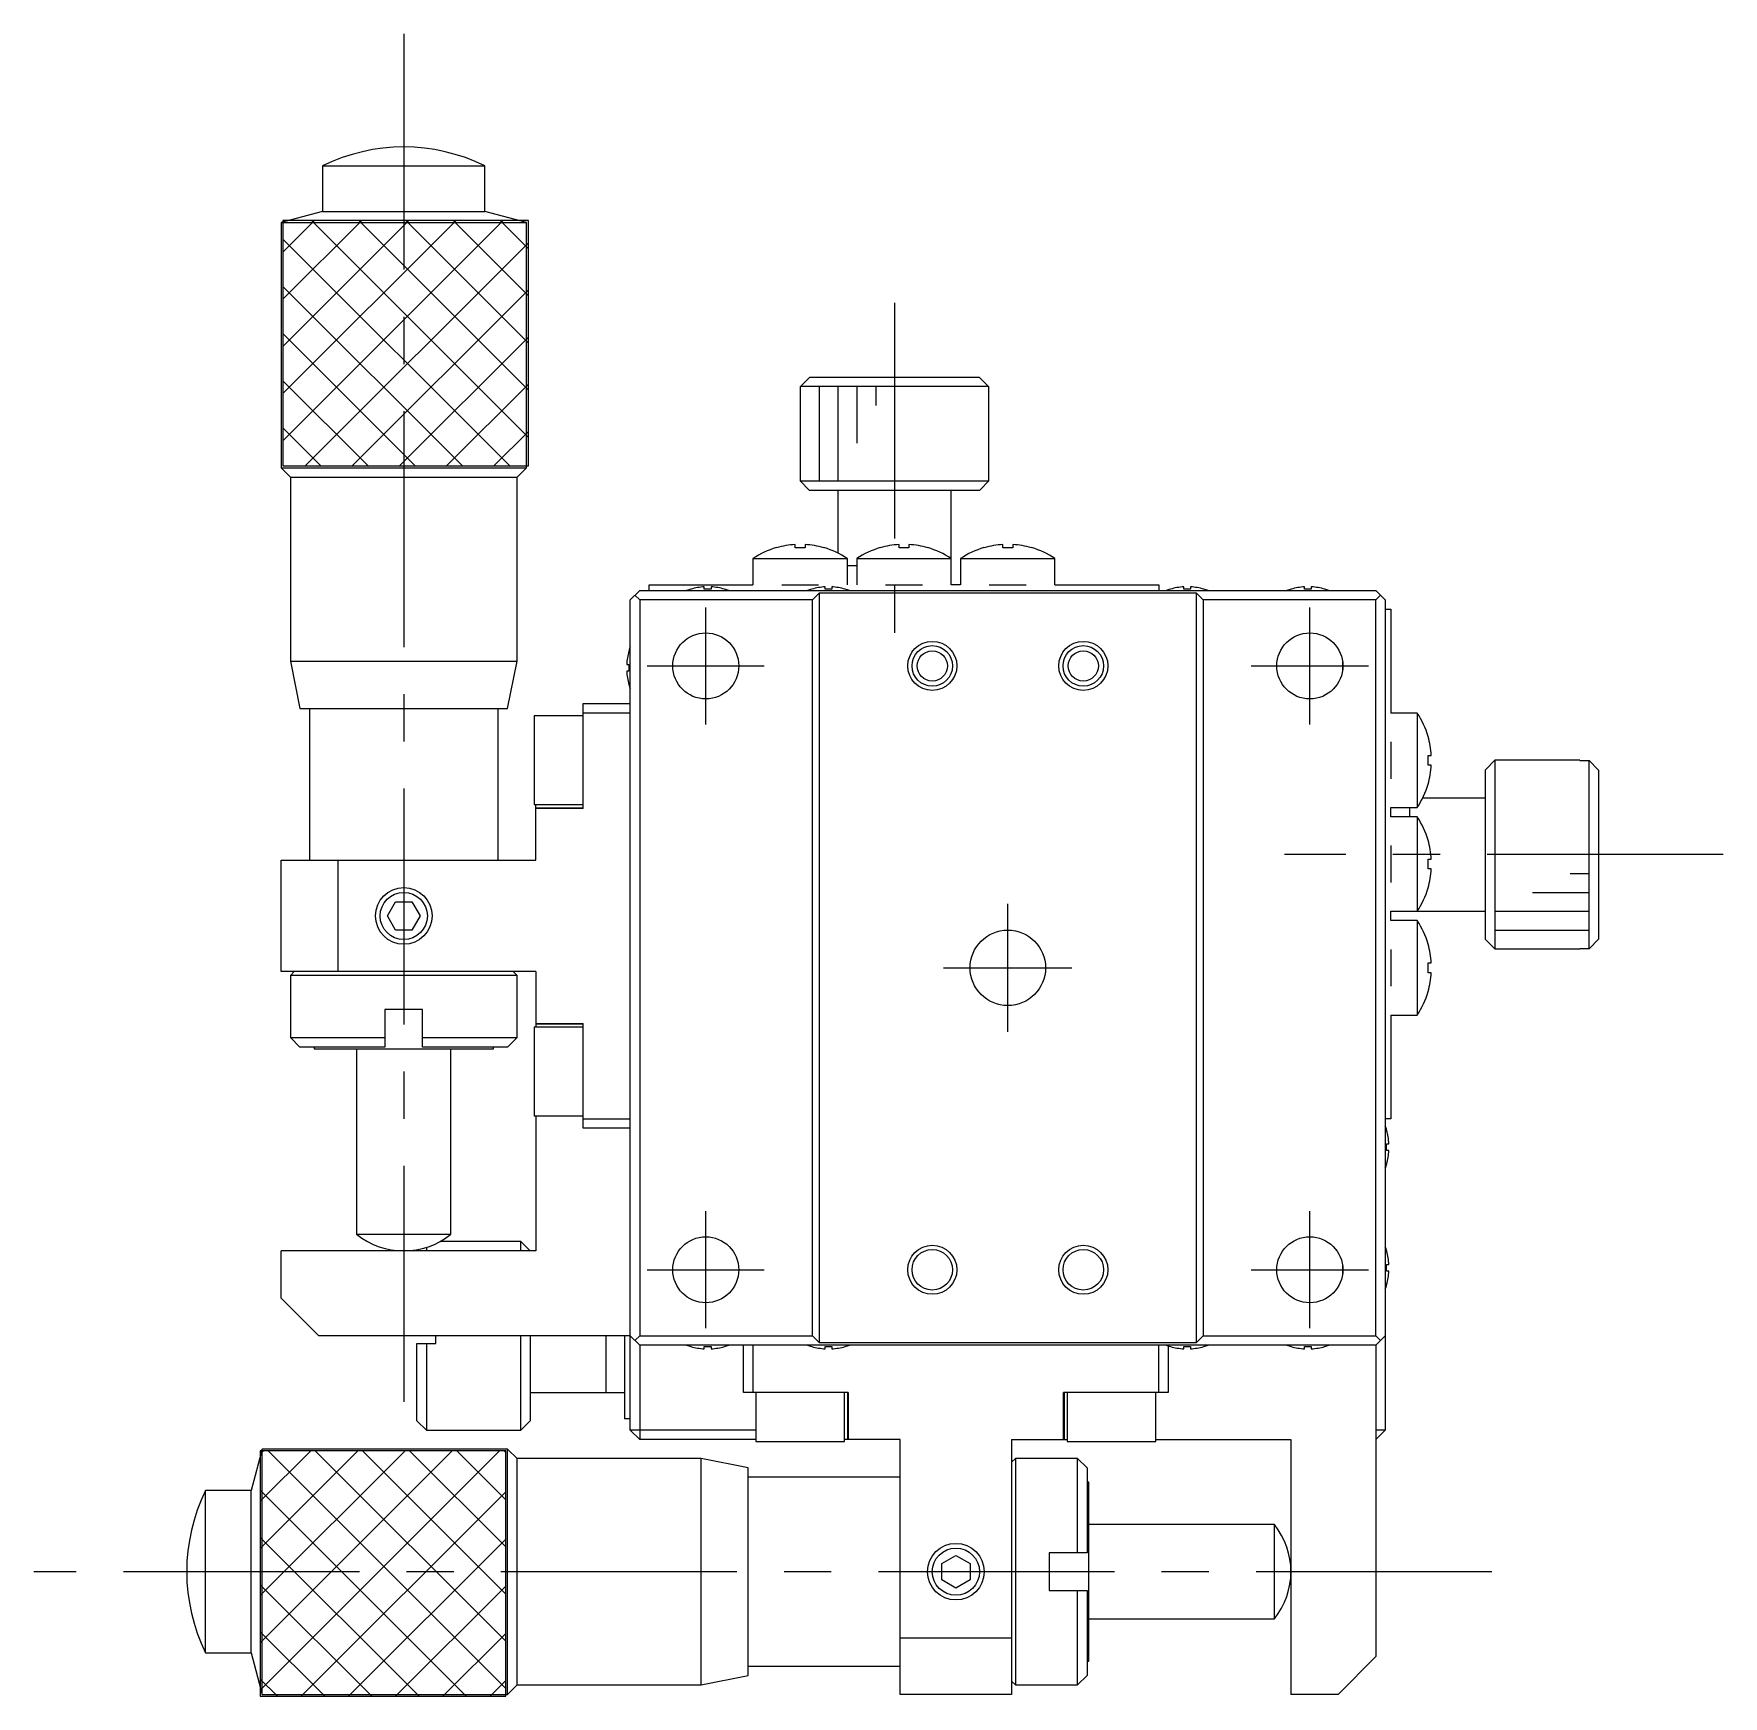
# Model space of a CAD drawing. Extents: x -367 to 325, y 68 to 606.
# Drawn here: x 235.5 to 325, y 322.3 to 410.4 of the extents above; entities that cross this region are included whole.
import ezdxf

# ---------------------------------------------------------------- set-up
doc = ezdxf.new("R2010")
doc.units = 0
doc.header["$LTSCALE"] = 10
doc.linetypes.add('CENTER', pattern=[2, 1.25, -0.25, 0.25, -0.25])
doc.linetypes.add('DASHED', pattern=[3.5, 2, -1.5])
doc.layers.get('0').update_dxf_attribs({"linetype": 'CONTINUOUS'})
doc.layers.add('CENTER', color=1, linetype='CENTER')

msp = doc.modelspace()

# ---------------------------------------------------------------- linework, layer by layer
at = {"color": 7, "linetype": 'CONTINUOUS'}
for p, q in [((250.779475, 403.364929), (250.779475, 400.954418)), ((250.779475, 403.364929), (259.379475, 403.364929)), ((259.379475, 400.954418), (259.379475, 403.364929)), ((250.779475, 400.954418), (248.579476, 400.36493)), ((248.579476, 400.36493), (248.579476, 387.364929)), ((248.579476, 400.36493), (261.579474, 400.36493)), ((250.779475, 400.954418), (259.379475, 400.954418)), ((261.579474, 400.36493), (259.379475, 400.954418)), ((261.579474, 387.364929), (261.579474, 400.36493)), ((276.0955, 391.664923), (276.597288, 392.164923)), ((276.597288, 392.164923), (285.561662, 392.164923)), ((285.561662, 392.164923), (286.063449, 391.664923)), ((276.079475, 391.164923), (276.0955, 391.164923)), ((276.079475, 391.164923), (276.079475, 386.664923)), ((276.0955, 391.164923), (276.0955, 391.664923)), ((286.063449, 391.664923), (276.0955, 391.664923)), ((286.063449, 391.664923), (286.063449, 391.164923)), ((286.063449, 391.164923), (286.079475, 391.164923)), ((286.079475, 386.664923), (286.079475, 391.164923)), ((248.579476, 387.364929), (249.079479, 386.864927)), ((248.579476, 387.364929), (261.579474, 387.364929)), ((249.079479, 386.864927), (249.079479, 377.114922)), ((249.079479, 386.864927), (261.079471, 386.864927)), ((261.079471, 386.864927), (261.579474, 387.364929)), ((261.079471, 377.114922), (261.079471, 386.864927)), ((276.079475, 386.664923), (286.079475, 386.664923)), ((276.079475, 386.664923), (276.579475, 386.164923)), ((285.579475, 386.164923), (286.079475, 386.664923)), ((285.579475, 386.164923), (276.579475, 386.164923)), ((278.079475, 386.164923), (278.079475, 382.846052)), ((284.079475, 381.164923), (284.079475, 386.164923)), ((274.820885, 383.127503), (274.817542, 383.134358)), ((275.819475, 383.127503), (275.819475, 383.299875)), ((276.339475, 383.127503), (275.819475, 383.127503)), ((276.339475, 383.299875), (276.339475, 383.127503)), ((277.341408, 383.134358), (277.338064, 383.127503)), ((280.320885, 383.127503), (280.317542, 383.134358)), ((281.319475, 383.127503), (281.319475, 383.299875)), ((281.839475, 383.127503), (281.319475, 383.127503)), ((281.839475, 383.299875), (281.839475, 383.127503)), ((282.841408, 383.134358), (282.838064, 383.127503)), ((285.820885, 383.127503), (285.817542, 383.134358)), ((286.819475, 383.127503), (286.819475, 383.299875)), ((287.339475, 383.127503), (286.819475, 383.127503)), ((287.339475, 383.299875), (287.339475, 383.127503)), ((288.341408, 383.134358), (288.338064, 383.127503)), ((273.579475, 382.55658), (273.579475, 381.164923)), ((273.579475, 382.55658), (278.579475, 382.55658)), ((278.579475, 381.164923), (278.579475, 382.55658)), ((279.079475, 382.55658), (279.079475, 381.164923)), ((279.079475, 382.55658), (284.079475, 382.55658)), ((284.579475, 382.55658), (284.579475, 381.164923)), ((284.579475, 382.55658), (289.579475, 382.55658)), ((289.579475, 381.164923), (289.579475, 382.55658)), ((279.079475, 382.164923), (278.579475, 382.164923)), ((267.579475, 380.864923), (267.079475, 380.364923)), ((267.579475, 380.364923), (267.329475, 380.614923)), ((267.579475, 380.864923), (306.579475, 380.864923)), ((268.079475, 380.864923), (268.079475, 381.164923)), ((268.079475, 381.164923), (273.579475, 381.164923)), ((270.293113, 380.934444), (270.290859, 380.939067)), ((270.999475, 380.934444), (270.999475, 381.054782)), ((271.359475, 380.934444), (270.999475, 380.934444)), ((271.359475, 381.054782), (271.359475, 380.934444)), ((272.068091, 380.939067), (272.065836, 380.934444)), ((275.099679, 381.164923), (277.059271, 381.164923)), ((276.693113, 380.934444), (276.690859, 380.939067)), ((276.729475, 380.364923), (277.079475, 380.714923)), ((297.079475, 380.714923), (277.079475, 380.714923)), ((277.079475, 380.714923), (277.079475, 341.014923)), ((277.399475, 380.934444), (277.399475, 381.054782)), ((277.759475, 380.934444), (277.399475, 380.934444)), ((277.759475, 381.054782), (277.759475, 380.934444)), ((278.468091, 380.939067), (278.465836, 380.934444)), ((280.599679, 381.164923), (282.559271, 381.164923)), ((284.579475, 381.164923), (284.079475, 381.164923)), ((286.099679, 381.164923), (288.059271, 381.164923)), ((289.579475, 381.164923), (295.079475, 381.164923)), ((295.079475, 381.164923), (295.079475, 380.864923)), ((295.693113, 380.934444), (295.690859, 380.939067)), ((296.399475, 380.934444), (296.399475, 381.054782)), ((296.759475, 380.934444), (296.399475, 380.934444)), ((296.759475, 381.054782), (296.759475, 380.934444)), ((297.079475, 380.714923), (297.429475, 380.364923)), ((297.079475, 341.014923), (297.079475, 380.714923)), ((297.468091, 380.939067), (297.465836, 380.934444)), ((302.093113, 380.934444), (302.090859, 380.939067)), ((302.799475, 380.934444), (302.799475, 381.054782)), ((303.159475, 380.934444), (302.799475, 380.934444)), ((303.159475, 381.054782), (303.159475, 380.934444)), ((303.868091, 380.939067), (303.865836, 380.934444)), ((307.079475, 380.364923), (306.579475, 380.864923)), ((306.829475, 380.614923), (306.579475, 380.364923)), ((267.079475, 336.364923), (267.079475, 380.364923)), ((276.729475, 380.364923), (267.579475, 380.364923)), ((267.579475, 380.364923), (267.579475, 341.364923)), ((276.729475, 341.364923), (276.729475, 380.364923)), ((306.579475, 380.364923), (297.429475, 380.364923)), ((297.429475, 380.364923), (297.429475, 341.364923)), ((306.579475, 341.364923), (306.579475, 380.364923)), ((307.079475, 380.364923), (307.079475, 336.364923)), ((307.079475, 379.864923), (307.379475, 379.864923)), ((307.379475, 379.864923), (307.379475, 374.364923)), ((249.079479, 377.114922), (249.579478, 374.614923)), ((249.079479, 377.114922), (261.079471, 377.114922)), ((260.579472, 374.614923), (261.079471, 377.114922)), ((266.889616, 376.944923), (267.009953, 376.944923)), ((267.005331, 377.653539), (267.009953, 377.651284)), ((267.009953, 376.944923), (267.009953, 376.584923)), ((304.818037, 377.064676), (304.818037, 376.665169)), ((267.009953, 376.584923), (266.889616, 376.584923)), ((267.009953, 375.878561), (267.005331, 375.876307)), ((249.579478, 374.614923), (260.579472, 374.614923)), ((250.079475, 374.614923), (250.079475, 366.564923)), ((260.079475, 366.564923), (260.079475, 374.614923)), ((261.979475, 374.214923), (261.979475, 369.514923)), ((264.579475, 374.214923), (261.979475, 374.214923)), ((264.579475, 374.864923), (267.079475, 374.864923)), ((264.579475, 369.317395), (264.579475, 374.864923)), ((267.079475, 374.364923), (264.579475, 374.364923)), ((308.771132, 374.364923), (307.379475, 374.364923)), ((308.771132, 374.364923), (308.771132, 369.364923)), ((307.379475, 372.844719), (307.379475, 370.885127)), ((309.342055, 373.123512), (309.34891, 373.126856)), ((309.342055, 372.124923), (309.514427, 372.124923)), ((309.342055, 371.604923), (309.342055, 372.124923)), ((309.514427, 371.604923), (309.342055, 371.604923)), ((312.879475, 371.864923), (312.379475, 371.364923)), ((312.879475, 371.864923), (312.879475, 361.864923)), ((317.379475, 371.864923), (312.879475, 371.864923)), ((317.379475, 371.864923), (317.379475, 371.848897)), ((317.379475, 371.848897), (317.879475, 371.848897)), ((317.879475, 361.880948), (317.879475, 371.848897)), ((317.879475, 371.848897), (318.379475, 371.34711)), ((309.34891, 370.60299), (309.342055, 370.606333)), ((312.379475, 362.364923), (312.379475, 371.364923)), ((318.379475, 371.34711), (318.379475, 362.382736)), ((312.379475, 369.864923), (309.060604, 369.864923)), ((261.979475, 369.514923), (264.579475, 369.514923)), ((262.079475, 366.564923), (262.079475, 369.514923)), ((262.079475, 369.346767), (264.579475, 369.346767)), ((264.579475, 369.317395), (262.079475, 369.317395)), ((307.379475, 368.864923), (307.379475, 369.364923)), ((307.379475, 369.364923), (308.771132, 369.364923)), ((308.771132, 368.864923), (307.379475, 368.864923)), ((308.379475, 368.864923), (308.379475, 369.364923)), ((308.771132, 368.864923), (308.771132, 363.864923)), ((307.379475, 367.344719), (307.379475, 365.385127)), ((309.342055, 367.623512), (309.34891, 367.626856)), ((248.579475, 360.664923), (248.579475, 366.564923)), ((248.579475, 366.564923), (262.079475, 366.564923)), ((251.579475, 366.564923), (251.579475, 360.664923)), ((309.342055, 366.624923), (309.514427, 366.624923)), ((309.342055, 366.104923), (309.342055, 366.624923)), ((309.514427, 366.104923), (309.342055, 366.104923)), ((254.213449, 363.614923), (254.646462, 364.364923)), ((254.646462, 364.364923), (255.512487, 364.364923)), ((255.512487, 364.364923), (255.9455, 363.614923)), ((309.34891, 365.10299), (309.342055, 365.106333)), ((254.646462, 362.864923), (254.213449, 363.614923)), ((255.9455, 363.614923), (255.512487, 362.864923)), ((307.379475, 363.364923), (307.379475, 363.864923)), ((307.379475, 363.864923), (312.379475, 363.864923)), ((255.512487, 362.864923), (254.646462, 362.864923)), ((308.771132, 363.364923), (307.379475, 363.364923)), ((308.771132, 363.364923), (308.771132, 358.364923)), ((307.379475, 361.844719), (307.379475, 359.885127)), ((309.342055, 362.123512), (309.34891, 362.126856)), ((312.379475, 362.364923), (312.879475, 361.864923)), ((312.879475, 361.864923), (317.379475, 361.864923)), ((317.379475, 361.880948), (317.379475, 361.864923)), ((317.879475, 361.880948), (317.379475, 361.880948)), ((318.379475, 362.382736), (317.879475, 361.880948)), ((309.342055, 361.124923), (309.514427, 361.124923)), ((309.342055, 360.604923), (309.342055, 361.124923)), ((262.079475, 360.664923), (248.579475, 360.664923)), ((249.279475, 360.664923), (249.079475, 360.464923)), ((261.079475, 360.464923), (249.079475, 360.464923)), ((249.079475, 360.464923), (249.079475, 357.164923)), ((261.079475, 360.464923), (260.879475, 360.664923)), ((261.079475, 357.164923), (261.079475, 360.464923)), ((262.079475, 360.664923), (262.079475, 357.714923)), ((309.514427, 360.604923), (309.342055, 360.604923)), ((309.34891, 359.60299), (309.342055, 359.606333)), ((256.079475, 358.664923), (254.079475, 358.664923)), ((254.079475, 358.664923), (254.079475, 356.664923)), ((256.079475, 356.664923), (256.079475, 358.664923)), ((307.379475, 358.364923), (308.771132, 358.364923)), ((307.379475, 358.364923), (307.379475, 352.864923)), ((249.079475, 357.164923), (254.079475, 357.164923)), ((249.079475, 357.164923), (249.579475, 356.664923)), ((256.079475, 357.164923), (261.079475, 357.164923)), ((260.579475, 356.664923), (261.079475, 357.164923)), ((261.979475, 357.714923), (261.979475, 353.014923)), ((264.579475, 357.714923), (261.979475, 357.714923)), ((262.079475, 357.91245), (264.579475, 357.91245)), ((264.579475, 357.883078), (262.079475, 357.883078)), ((264.579475, 352.364923), (264.579475, 357.91245)), ((254.079475, 356.664923), (249.579475, 356.664923)), ((250.329475, 356.664903), (250.329475, 356.564923)), ((250.329475, 356.564923), (259.829475, 356.564923)), ((252.579479, 356.564923), (252.579479, 346.742432)), ((260.579475, 356.664923), (256.079475, 356.664923)), ((257.579471, 346.742432), (257.579471, 356.564923)), ((259.829475, 356.564923), (259.829475, 356.664903)), ((261.979475, 353.014923), (264.579475, 353.014923)), ((262.079475, 353.014923), (262.079475, 345.864923)), ((264.579475, 352.864923), (267.079475, 352.864923)), ((307.379475, 352.864923), (307.079475, 352.864923)), ((267.079475, 352.364923), (264.579475, 352.364923)), ((307.148996, 352.251284), (307.153619, 352.253539)), ((307.148996, 351.544923), (307.269334, 351.544923)), ((307.148996, 351.184923), (307.148996, 351.544923)), ((307.269334, 351.184923), (307.148996, 351.184923)), ((307.153619, 350.476307), (307.148996, 350.478561)), ((252.579479, 346.742432), (257.579471, 346.742432)), ((262.079475, 345.864923), (248.579475, 345.864923)), ((248.579475, 343.364923), (248.579475, 345.864923)), ((255.855478, 345.940926), (255.779475, 345.864923)), ((256.279475, 346.049175), (256.279475, 345.864923)), ((261.279475, 346.364923), (257.015948, 346.364923)), ((261.279475, 345.864923), (261.279475, 346.364923)), ((261.779475, 345.864923), (261.279475, 346.364923)), ((307.148996, 345.851284), (307.153619, 345.853539)), ((304.818037, 345.064676), (304.818037, 344.665169)), ((307.148996, 345.144923), (307.269334, 345.144923)), ((307.148996, 344.784923), (307.148996, 345.144923)), ((307.269334, 344.784923), (307.148996, 344.784923)), ((307.153619, 344.076307), (307.148996, 344.078561)), ((248.579475, 343.364923), (250.579475, 341.364923)), ((267.079475, 341.364923), (250.579475, 341.364923)), ((256.779475, 340.964923), (256.779475, 341.364923)), ((261.279475, 336.364923), (261.279475, 341.364923)), ((261.779475, 341.364923), (261.779475, 336.864923)), ((265.779475, 341.364923), (265.779475, 338.364923)), ((266.779475, 341.364923), (266.779475, 336.964923)), ((267.079475, 341.364923), (267.579475, 340.864923)), ((267.579475, 341.364923), (267.329475, 341.114923)), ((267.579475, 341.364923), (276.729475, 341.364923)), ((277.079475, 341.014923), (276.729475, 341.364923)), ((277.079475, 341.014923), (297.079475, 341.014923)), ((297.429475, 341.364923), (297.079475, 341.014923)), ((297.429475, 341.364923), (306.579475, 341.364923)), ((306.829475, 341.114923), (306.579475, 341.364923)), ((306.579475, 340.864923), (307.079475, 341.364923)), ((255.779475, 336.864923), (255.779475, 340.964923)), ((255.779475, 340.964923), (256.779475, 340.964923)), ((256.279475, 340.964923), (256.279475, 336.364923)), ((306.579475, 340.864923), (267.579475, 340.864923)), ((267.579475, 340.864923), (267.579475, 335.864923)), ((270.290859, 340.790779), (270.293113, 340.795401)), ((270.999475, 340.795401), (271.359475, 340.795401)), ((270.999475, 340.675064), (270.999475, 340.795401)), ((271.359475, 340.795401), (271.359475, 340.675064)), ((272.065836, 340.795401), (272.068091, 340.790779)), ((273.079475, 338.364923), (273.079475, 340.864923)), ((273.579475, 340.864923), (273.579475, 338.364923)), ((276.690859, 340.790779), (276.693113, 340.795401)), ((277.399475, 340.795401), (277.759475, 340.795401)), ((277.399475, 340.675064), (277.399475, 340.795401)), ((277.759475, 340.795401), (277.759475, 340.675064)), ((278.465836, 340.795401), (278.468091, 340.790779)), ((295.079475, 338.364923), (295.079475, 340.864923)), ((295.579475, 340.825186), (295.579475, 338.364923)), ((295.690859, 340.790779), (295.693113, 340.795401)), ((296.399475, 340.795401), (296.759475, 340.795401)), ((296.399475, 340.675064), (296.399475, 340.795401)), ((296.759475, 340.795401), (296.759475, 340.675064)), ((297.465836, 340.795401), (297.468091, 340.790779)), ((302.090859, 340.790779), (302.093113, 340.795401)), ((302.799475, 340.795401), (303.159475, 340.795401)), ((302.799475, 340.675064), (302.799475, 340.795401)), ((303.159475, 340.795401), (303.159475, 340.675064)), ((303.865836, 340.795401), (303.868091, 340.790779)), ((306.579475, 340.864923), (306.579475, 324.364923)), ((261.779475, 338.364923), (266.779475, 338.364923)), ((278.627003, 338.364923), (273.079475, 338.364923)), ((273.729475, 338.364923), (273.729475, 335.764923)), ((278.429475, 335.764923), (278.429475, 338.364923)), ((278.59763, 335.864923), (278.59763, 338.364923)), ((278.627003, 338.364923), (278.627003, 335.864923)), ((290.031947, 335.864923), (290.031947, 338.364923)), ((295.579475, 338.364923), (290.031947, 338.364923)), ((290.061319, 338.364923), (290.061319, 335.864923)), ((290.229475, 338.364923), (290.229475, 335.764923)), ((294.929475, 335.764923), (294.929475, 338.364923)), ((255.779475, 336.864923), (256.279475, 336.364923)), ((261.279475, 336.364923), (261.779475, 336.864923)), ((267.079475, 336.964923), (266.779475, 336.964923)), ((256.279475, 336.364923), (261.279475, 336.364923)), ((267.079475, 336.364923), (267.579475, 335.864923)), ((273.729475, 336.364923), (267.079475, 336.364923)), ((273.729475, 335.864923), (267.579475, 335.864923)), ((273.729475, 335.764923), (278.429475, 335.764923)), ((281.379475, 335.864923), (278.429475, 335.864923)), ((281.379475, 322.364923), (281.379475, 335.864923)), ((287.279475, 335.864923), (290.229475, 335.864923)), ((287.279475, 335.864923), (287.279475, 322.364923)), ((290.229475, 335.764923), (294.929475, 335.764923)), ((294.929475, 335.864923), (302.079475, 335.864923)), ((302.079475, 335.864923), (302.079475, 322.364923)), ((307.079475, 336.364923), (306.579475, 336.364923)), ((307.079475, 336.364923), (306.579475, 335.864923)), ((247.579468, 335.364922), (246.98998, 333.164923)), ((260.579469, 335.364922), (247.579468, 335.364922)), ((247.579468, 322.364924), (247.579468, 335.364922)), ((261.079471, 334.864919), (260.579469, 335.364922)), ((260.579469, 322.364924), (260.579469, 335.364922)), ((270.829476, 334.864919), (261.079471, 334.864919)), ((261.079471, 322.864927), (261.079471, 334.864919)), ((273.329475, 334.36492), (270.829476, 334.864919)), ((270.829476, 322.864927), (270.829476, 334.864919)), ((287.479475, 334.864923), (287.279475, 334.664923)), ((287.479475, 334.864923), (287.479475, 322.864923)), ((290.779475, 334.864923), (287.479475, 334.864923)), ((290.779475, 329.864923), (290.779475, 334.864923)), ((291.279475, 334.364923), (290.779475, 334.864923)), ((273.329475, 323.364926), (273.329475, 334.36492)), ((281.379475, 333.864923), (273.329475, 333.864923)), ((291.279475, 334.364923), (291.279475, 329.864923)), ((246.98998, 333.164923), (244.579469, 333.164923)), ((244.579469, 324.564923), (244.579469, 333.164923)), ((246.98998, 324.564923), (246.98998, 333.164923)), ((291.379475, 333.614923), (291.279494, 333.614923)), ((291.379475, 324.114923), (291.379475, 333.614923)), ((301.201966, 331.364919), (291.379475, 331.364919)), ((301.201966, 326.364927), (301.201966, 331.364919)), ((283.579475, 329.297935), (284.329475, 329.730948)), ((284.329475, 329.730948), (285.079475, 329.297935)), ((289.279475, 329.864923), (289.279475, 327.864923)), ((291.279475, 329.864923), (289.279475, 329.864923)), ((283.579475, 328.43191), (283.579475, 329.297935)), ((285.079475, 329.297935), (285.079475, 328.43191)), ((284.329475, 327.998897), (283.579475, 328.43191)), ((285.079475, 328.43191), (284.329475, 327.998897)), ((289.279475, 327.864923), (291.279475, 327.864923)), ((290.779475, 322.864923), (290.779475, 327.864923)), ((291.279475, 327.864923), (291.279475, 323.364923)), ((291.379475, 326.364927), (301.201966, 326.364927)), ((281.379475, 325.364923), (287.279475, 325.364923)), ((244.579469, 324.564923), (246.98998, 324.564923)), ((246.98998, 324.564923), (247.579468, 322.364924)), ((291.279494, 324.114923), (291.379475, 324.114923)), ((304.579475, 322.364923), (306.579475, 324.364923)), ((270.829476, 322.864927), (273.329475, 323.364926)), ((273.329475, 323.864923), (281.379475, 323.864923)), ((290.779475, 322.864923), (291.279475, 323.364923)), ((247.579468, 322.364924), (260.579469, 322.364924)), ((260.579469, 322.364924), (261.079471, 322.864927)), ((261.079471, 322.864927), (270.829476, 322.864927)), ((287.279475, 322.364923), (281.379475, 322.364923)), ((287.279475, 323.064923), (287.479475, 322.864923)), ((287.479475, 322.864923), (290.779475, 322.864923)), ((304.579475, 322.364923), (302.079475, 322.364923))]:
    msp.add_line(p, q, dxfattribs=at)
at = {"color": 3, "linetype": 'CONTINUOUS'}
for p, q in [((248.679476, 398.794021), (250.350385, 400.46493)), ((248.679476, 396.294021), (252.850385, 400.46493)), ((248.679476, 393.794021), (255.350385, 400.46493)), ((248.679476, 391.294021), (257.850385, 400.46493)), ((248.679476, 388.794021), (260.350385, 400.46493)), ((250.190673, 400.46493), (261.679474, 388.976129)), ((252.690673, 400.46493), (261.679474, 391.476129)), ((255.190673, 400.46493), (261.679474, 393.976129)), ((257.690673, 400.46493), (261.679474, 396.476129)), ((260.190673, 400.46493), (261.679474, 398.976129)), ((248.679476, 399.476127), (260.690674, 387.464929)), ((249.850384, 387.464929), (261.679474, 399.294019)), ((248.679476, 396.976127), (258.190674, 387.464929)), ((252.350384, 387.464929), (261.679474, 396.794019)), ((248.679476, 394.476127), (255.690674, 387.464929)), ((254.850384, 387.464929), (261.679474, 394.294019)), ((248.679476, 391.976127), (253.190674, 387.464929)), ((257.350384, 387.464929), (261.679474, 391.794019)), ((277.079475, 391.664923), (277.079475, 386.664923)), ((278.079475, 391.664923), (278.079475, 386.664923)), ((279.079475, 391.664923), (279.079475, 388.664923)), ((280.079475, 391.664923), (280.079475, 390.664923)), ((248.679476, 389.476127), (250.690674, 387.464929)), ((259.850384, 387.464929), (261.679474, 389.294019)), ((316.879475, 365.864923), (317.879475, 365.864923)), ((314.879475, 364.864923), (317.879475, 364.864923)), ((312.879475, 363.864923), (317.879475, 363.864923)), ((312.879475, 362.864923), (317.879475, 362.864923)), ((247.479468, 335.094013), (247.650377, 335.264922)), ((247.479468, 332.594013), (250.150377, 335.264922)), ((247.479468, 330.094013), (252.650377, 335.264922)), ((247.479468, 327.594013), (255.150377, 335.264922)), ((247.479468, 325.094013), (257.650377, 335.264922)), ((247.479468, 322.594013), (260.150377, 335.264922)), ((247.890681, 335.264922), (260.479469, 322.676134)), ((250.390681, 335.264922), (260.479469, 325.176134)), ((252.890681, 335.264922), (260.479469, 327.676134)), ((255.390681, 335.264922), (260.479469, 330.176134)), ((257.890681, 335.264922), (260.479469, 332.676134)), ((260.390681, 335.264922), (260.479469, 335.176134)), ((247.479468, 333.176135), (258.390679, 322.264924)), ((249.650379, 322.264924), (260.479469, 333.094014)), ((247.479468, 330.676135), (255.890679, 322.264924)), ((252.150379, 322.264924), (260.479469, 330.594014)), ((247.479468, 328.176135), (253.390679, 322.264924)), ((254.650379, 322.264924), (260.479469, 328.094014)), ((247.479468, 325.676135), (250.890679, 322.264924)), ((257.150379, 322.264924), (260.479469, 325.594014)), ((247.479468, 323.176135), (248.390679, 322.264924)), ((259.650379, 322.264924), (260.479469, 323.094014))]:
    msp.add_line(p, q, dxfattribs=at)
at = {"color": 3, "linetype": 'DASHED'}
for p, q in [((261.679474, 400.46493), (248.679476, 400.46493)), ((248.679476, 400.46493), (248.679476, 387.464929)), ((261.679474, 387.464929), (261.679474, 400.46493)), ((248.679476, 387.464929), (261.679474, 387.464929)), ((260.479469, 335.264922), (247.479468, 335.264922)), ((247.479468, 335.264922), (247.479468, 322.264924)), ((260.479469, 322.264924), (260.479469, 335.264922)), ((247.479468, 322.264924), (260.479469, 322.264924))]:
    msp.add_line(p, q, dxfattribs=at)
at = {"color": 7, "linetype": 'CONTINUOUS'}
for centre, radius in [((271.079475, 376.864923), 1.75), ((303.079475, 376.864923), 1.75), ((283.079475, 376.864923), 1.075), ((291.079475, 376.864923), 1.075), ((283.079475, 376.864923), 0.8), ((291.079475, 376.864923), 0.8), ((255.079475, 363.614923), 1.25), ((287.079475, 360.864923), 2), ((271.079475, 344.864923), 1.75), ((303.079475, 344.864923), 1.75), ((283.079475, 344.864923), 1.075), ((291.079475, 344.864923), 1.075), ((284.329475, 328.864923), 1.25)]:
    msp.add_circle(centre, radius, dxfattribs=at)
at = {"color": 3, "linetype": 'CONTINUOUS'}
for centre, radius in [((283.079475, 376.864923), 1.3), ((291.079475, 376.864923), 1.3), ((255.079475, 363.614923), 1.5), ((283.079475, 344.864923), 1.3), ((291.079475, 344.864923), 1.3), ((284.329475, 328.864923), 1.5)]:
    msp.add_circle(centre, radius, dxfattribs=at)
at = {"color": 7, "linetype": 'CONTINUOUS'}
for centre, radius, start, end in [((255.079472, 394.619928), 9.745001, 63.816202, 116.183785), ((276.079475, 378.814923), 4.5, 106.285843, 123.748989), ((276.079475, 378.814923), 4.492483, 93.317816, 106.26943), ((276.079475, 378.814923), 4.492483, 73.73057, 86.682184), ((276.079475, 378.814923), 4.5, 56.251011, 73.714157), ((281.579475, 378.814923), 4.5, 106.285843, 123.748989), ((281.579475, 378.814923), 4.492483, 93.317816, 106.26943), ((281.579475, 378.814923), 4.492483, 73.73057, 86.682184), ((281.579475, 378.814923), 4.5, 56.251011, 73.714157), ((287.079475, 378.814923), 4.5, 106.285843, 123.748989), ((287.079475, 378.814923), 4.492483, 93.317816, 106.26943), ((287.079475, 378.814923), 4.492483, 73.73057, 86.682184), ((287.079475, 378.814923), 4.5, 56.251011, 73.714157), ((271.179475, 377.864923), 3.2, 106.122533, 110.364135), ((271.179475, 377.864923), 3.194933, 93.229709, 106.106712), ((271.179475, 377.864923), 3.194933, 73.893288, 86.770291), ((271.179475, 377.864923), 3.2, 69.635865, 73.877467), ((277.579475, 377.864923), 3.2, 106.122533, 110.364135), ((277.579475, 377.864923), 3.194933, 93.229709, 106.106712), ((277.579475, 377.864923), 3.194933, 73.893288, 86.770291), ((277.579475, 377.864923), 3.2, 69.635865, 73.877467), ((296.579475, 377.864923), 3.2, 106.122533, 110.364135), ((296.579475, 377.864923), 3.194933, 93.229709, 106.106712), ((296.579475, 377.864923), 3.194933, 73.893288, 86.770291), ((296.579475, 377.864923), 3.2, 69.635865, 73.877467), ((302.979475, 377.864923), 3.2, 106.122533, 110.364135), ((302.979475, 377.864923), 3.194933, 93.229709, 106.106712), ((302.979475, 377.864923), 3.194933, 73.893288, 86.770291), ((302.979475, 377.864923), 3.2, 69.635865, 73.877467), ((270.079475, 376.764923), 3.2, 159.635865, 163.877467), ((270.079475, 376.764923), 3.194933, 163.893288, 176.770291), ((270.079475, 376.764923), 3.194933, 183.229709, 196.106712), ((270.079475, 376.764923), 3.2, 196.122533, 200.364135), ((305.029475, 371.864923), 4.5, 16.285843, 33.748989), ((305.029475, 371.864923), 4.492483, 3.317816, 16.26943), ((305.029475, 371.864923), 4.492483, 343.73057, 356.682184), ((305.029475, 371.864923), 4.5, 326.251011, 343.714157), ((305.029475, 366.364923), 4.5, 16.285843, 33.748989), ((305.029475, 366.364923), 4.492483, 3.317816, 16.26943), ((305.029475, 366.364923), 4.492483, 343.73057, 356.682184), ((305.029475, 366.364923), 4.5, 326.251011, 343.714157), ((305.029475, 360.864923), 4.5, 16.285843, 33.748989), ((305.029475, 360.864923), 4.492483, 3.317816, 16.26943), ((305.029475, 360.864923), 4.492483, 343.73057, 356.682184), ((305.029475, 360.864923), 4.5, 326.251011, 343.714157), ((304.079475, 351.364923), 3.2, 16.122533, 20.364135), ((304.079475, 351.364923), 3.194933, 3.229709, 16.106712), ((304.079475, 351.364923), 3.194933, 343.893288, 356.770291), ((304.079475, 351.364923), 3.2, 339.635865, 343.877467), ((255.079472, 349.864927), 3.999997, 231.317827, 308.682205), ((304.079475, 344.964923), 3.2, 16.122533, 20.364135), ((304.079475, 344.964923), 3.194933, 3.229709, 16.106712), ((304.079475, 344.964923), 3.194933, 343.893288, 356.770291), ((304.079475, 344.964923), 3.2, 339.635865, 343.877467), ((271.179475, 343.864923), 3.2, 249.635865, 253.877467), ((271.179475, 343.864923), 3.194933, 253.893288, 266.770291), ((271.179475, 343.864923), 3.194933, 273.229709, 286.106712), ((271.179475, 343.864923), 3.2, 286.122533, 290.364135), ((277.579475, 343.864923), 3.2, 249.635865, 253.877467), ((277.579475, 343.864923), 3.194933, 253.893288, 266.770291), ((277.579475, 343.864923), 3.194933, 273.229709, 286.106712), ((277.579475, 343.864923), 3.2, 286.122533, 290.364135), ((296.579475, 343.864923), 3.2, 249.635865, 253.877467), ((296.579475, 343.864923), 3.194933, 253.893288, 266.770291), ((296.579475, 343.864923), 3.194933, 273.229709, 286.106712), ((296.579475, 343.864923), 3.2, 286.122533, 290.364135), ((302.979475, 343.864923), 3.2, 249.635865, 253.877467), ((302.979475, 343.864923), 3.194933, 253.893288, 266.770291), ((302.979475, 343.864923), 3.194933, 273.229709, 286.106712), ((302.979475, 343.864923), 3.2, 286.122533, 290.364135), ((253.324469, 328.86492), 9.745001, 153.816202, 206.183785), ((298.07947, 328.86492), 3.999997, 321.317827, 38.682205)]:
    msp.add_arc(centre, radius, start, end, dxfattribs=at)
at = {"layer": 'CENTER', "color": 1, "linetype": 'CENTER'}
for p, q in [((255.079475, 410.364926), (255.079475, 337.364926)), ((281.079475, 396.114926), (281.079475, 377.114926)), ((271.079475, 373.764923), (271.079475, 379.964923)), ((303.079475, 373.764923), (303.079475, 379.964923)), ((267.979475, 376.864923), (274.179475, 376.864923)), ((299.979475, 376.864923), (306.179475, 376.864923)), ((324.979471, 366.864923), (301.729471, 366.864923)), ((287.079475, 357.464923), (287.079475, 364.264923)), ((283.679475, 360.864923), (290.479475, 360.864923)), ((271.079475, 341.764923), (271.079475, 347.964923)), ((303.079475, 341.764923), (303.079475, 347.964923)), ((267.979475, 344.864923), (274.179475, 344.864923)), ((299.979475, 344.864923), (306.179475, 344.864923)), ((312.729471, 328.864923), (235.479471, 328.864923))]:
    msp.add_line(p, q, dxfattribs=at)

doc.saveas('drawing.dxf')
